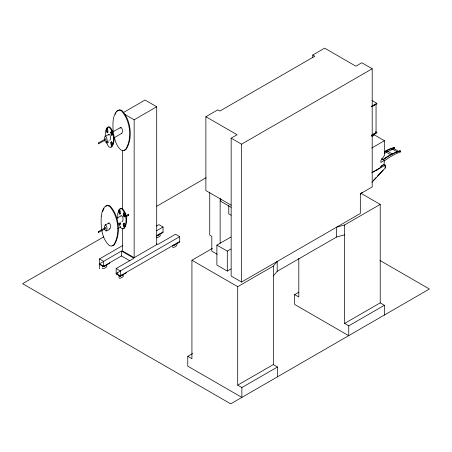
<?xml version="1.0" encoding="UTF-8"?>
<svg xmlns="http://www.w3.org/2000/svg" width="452" height="452" viewBox="0 0 452 452"><rect width="100%" height="100%" fill="white"/><g stroke="black" fill="none" stroke-linecap="round" stroke-linejoin="round"><path stroke-width="0.68" d="M107.067 264.092C106.988 265.765 100.875 268.109 102.649 265.561M177.156 242.848L175.478 244.532L172.568 245.498M112.927 144.374L112.706 145.132M399.997 151.646L400.416 151.889A1.175 0.678 -60 0 0 400.416 151.058L399.963 150.759L395.607 152.296A66.585 38.443 -60 0 0 382.641 159.697M387.149 151.488C387.517 150.335 385.618 151.397 386.121 152.087L390.929 154.861M106.31 129.899L107.83 127.17L108.836 126.769L109.915 127.052C114.514 131.944 115.661 140.934 111.994 146.629L110.989 147.036M107.118 128.673C106.587 129.622 106.864 132.939 108.294 132.137M115.243 114.379L115.904 112.717M108.237 135.142L108.695 134.323L109.316 134.289C110.7 135.758 111.045 138.453 109.943 140.165L109.644 140.284M111.531 141.668C111.107 142.747 111.113 145.25 112.537 145.346M120.113 128.289L120.571 127.47L121.192 127.436C122.577 128.899 122.921 131.6 121.82 133.306L113.508 138.109M102.706 211.519L104.028 208.202M119 210.773L120.3 208.598L121.305 208.197L122.385 208.485C126.984 213.372 128.131 222.361 124.464 228.062L123.458 228.463M124.001 212.649C123.577 213.734 123.582 216.237 125.006 216.327M124.001 223.096C123.577 224.175 123.582 226.684 125.006 226.774M102.288 267.889C101.949 269.934 107.282 267.46 106.932 265.889M118.938 275.534C118.085 276.709 120.204 276.353 120.74 276.008M118.938 277.505C118.599 279.545 123.933 277.07 123.582 275.505M160.471 233.492L158.833 234.921L156.358 235.865M172.376 246.651C172.037 248.69 177.37 246.221 177.02 244.651M116.763 111.655L117.627 110.587L119.633 109.779L121.786 110.35C130.91 119.808 133.3 138.448 125.95 149.505L123.944 150.313M105.796 138.73L98.525 142.928L98.525 143.781L106.005 139.702M98.734 143.9L98.525 142.928M105.13 136.38C104.033 138.092 104.378 140.787 105.757 142.256L106.378 142.222C107.48 140.51 107.135 137.815 105.757 136.346L105.13 136.38L108.695 134.323M108.294 142.583L107.706 142.821L106.983 141.419M105.796 227.356L98.525 231.554L98.525 232.407L106.005 228.333M98.734 232.531L98.525 231.554M105.13 225.011C104.033 226.718 104.378 229.418 105.757 230.882L106.079 230.966C110.576 230.192 111.898 226.124 109.316 222.915L105.13 225.011L105.757 224.977C107.135 226.441 107.48 229.141 106.378 230.848M108.435 223.271L108.695 222.955M119.757 209.886C119.045 211.016 119.175 213.152 120.39 213.858M120.904 216.073L121.786 215.717C123.17 217.186 123.515 219.881 122.413 221.593L121.786 221.627M126.001 216.785L128.424 215.389L128.323 214.412L128.119 214.915M384.482 158.844L385.324 158.358M277.5 376.832L277.5 366.984L241.871 387.55L241.871 397.398L187.761 366.16L187.761 356.312L191.925 358.713L191.925 260.239L237.707 286.675L273.336 266.104L277.195 261.476L277.195 271.324L273.336 275.952M362.227 192.445L361.278 193.462L380.217 204.394L380.217 302.874L344.588 323.44L344.588 224.966L380.217 204.394M373.629 180.19L376.007 177.636M377.431 176.105L383.132 169.975M362.436 192.563L360.3 194.27M371.939 182.348L385.24 168.054L385.24 165.099L384.081 164.432M123.475 274.274L121.396 275.726M391.748 154.409L392.048 154.172M398.105 151.663L398.817 151.589M384.511 160.765L385.494 160.036A66.551 38.426 -60 0 1 397.449 153.132L400.376 151.985M393.054 149.053L392.472 148.906L393.268 148.267L398.754 151.431M121.916 274.957L121.3 275.313M371.968 172.523L380.872 167.381L380.872 166.392L384.087 164.251L384.437 160.398L381.465 158.68M123.712 112.356L145.058 100.033L156.708 106.762L156.708 244.628L134.148 257.657L122.492 250.928L122.492 228.418M111.068 132.956L120.571 127.47M124.825 114.407L134.148 119.791L156.708 106.762M231.096 205.135L205.88 190.575L205.88 116.718L217.757 109.864L219.841 111.062L314.846 56.212L312.761 55.014L312.761 57.828M312.761 55.014L324.638 48.155L355.854 66.178L361.792 62.749L372.199 68.76L372.199 186.93L360.323 193.784L360.323 213.48L241.566 282.042L231.158 276.036L231.158 138.171L237.097 134.741L205.88 116.718M117.735 218.243L117.769 213.802L118.848 210.01L119.707 208.943L122.385 208.485M231.158 138.171L241.566 144.177L372.199 68.76M116.413 218.497L121.164 215.757M123.972 216.864L128.215 214.417M103.706 236.871L22.6 283.692L230.706 403.845L429.4 289.009L379.991 260.482M117.729 228.774L120.78 227.011M156.754 206.242L206.152 177.721M99.508 268.759L99.508 258.911L122.532 245.617M156.46 226.028L158.884 224.633L163.048 227.034L163.048 232.447L157.11 235.876L157.11 235.385M371.516 106.378L376.855 103.293L376.855 103.79L371.516 106.875M99.508 258.911L103.672 261.312L121.481 251.029L133.967 258.239L116.158 268.522L116.158 273.94L120.317 276.341L126.255 272.918L126.255 272.42M156.516 230.802L163.048 227.034M372.493 106.067L375.459 104.355M103.751 261.386L99.508 263.838L103.672 266.239L121.481 255.956L129.809 260.759M156.516 235.729L163.048 231.955M99.508 264.33L103.672 266.731L109.61 263.301L109.61 262.81M116.158 268.522L120.317 270.929L179.698 236.645L179.698 242.063L173.76 245.487L173.76 244.995M120.311 271.047L116.158 273.449L120.317 275.85L179.698 241.571M116.158 273.94L117.938 272.912M371.9 134.967L376.053 132.566L376.053 104.011M371.516 135.43L376.855 132.346L376.855 132.837L371.516 135.922M372.013 136.34L374.448 134.933L384.437 140.702L384.437 155.477L380.872 160.488L380.872 162.454L384.437 160.398M371.646 148.087L384.437 140.702M230.955 268.946L227.294 271.059L216.887 265.053L216.887 245.114L230.893 237.023M191.925 260.239L212.457 248.385M216.887 245.114L227.294 251.12L230.949 249.007M371.962 172.766L385.24 165.099M375.974 170.698L377.183 170.003M277.195 271.324L336.57 237.04L344.588 234.814M187.761 356.312L192.592 353.526M384.381 315.123L384.381 305.275L348.752 325.847L348.752 335.695L294.642 304.45L294.642 294.608L298.874 292.167M237.707 286.675L237.707 385.149L273.336 364.578L277.5 366.984M391.206 149.527L392.675 148.923M393.093 149.166L391.618 149.77A66.551 38.426 -60 0 0 387.647 151.674M111.904 130.927C110.825 131.82 111.135 134.289 112.333 134.978M121.52 133.43L121.82 133.306M105.751 206.072L107.757 205.259L109.915 205.835C119.034 215.293 121.424 233.933 114.073 244.99L112.068 245.798M128.374 215.406L128.142 215.045M109.644 228.91L109.943 228.791M393.579 148.985L394.585 148.522A1.175 0.678 -60 0 0 394.59 147.691L394.133 147.397L389.782 148.928A66.421 38.347 -60 0 0 384.307 151.55M394.551 147.64L390.195 149.171A66.585 38.443 -60 0 0 384.217 152.07M400.376 151.002L396.025 152.533A66.585 38.443 -60 0 0 383.059 159.94M344.588 224.966L336.57 227.192L336.57 237.04M386.483 152.104L386.121 152.087M156.358 237.837C157.754 237.43 160.403 236.673 160.375 235.04M120.39 224.305L119.452 222.847M372.013 100.502L376.855 103.293M375.646 131.645L376.855 132.346M392.522 149.177L397.331 151.951M387.149 150.996L391.957 153.776M383.251 165.025L380.872 166.392M385.24 168.054L385.031 165.472M231.062 207.293L220.745 201.338L220.745 198.524M231.074 215.22L228.763 213.881L228.763 205.44M380.217 302.874L384.381 305.275M294.642 294.608L298.806 297.009L298.806 258.324M344.588 323.44L348.752 325.847M217.169 254.244L211.818 251.159L211.818 236.385L209.739 235.187L209.739 192.275M179.698 236.645L175.534 234.243L157.72 244.526L156.533 243.843M237.707 385.149L241.871 387.55M121.786 208.824C126.39 213.717 127.537 222.706 123.871 228.401L122.865 228.808L121.786 228.52L120.712 227.565L118.848 223.938M112.333 131.176L112.927 132.905M399.963 150.759L399.997 150.821A1.175 0.678 -60 0 1 400.082 151.183M394.133 147.397L394.172 147.454A1.175 0.678 -60 0 1 394.223 147.584M106.378 142.51L108.243 146.132L109.316 147.092L110.395 147.38L111.401 146.973C115.068 141.278 113.921 132.289 109.316 127.396L108.243 127.108L107.237 127.515L106.378 128.583L105.299 132.374L105.265 136.815M125.006 212.915L125.176 213.327M114.316 137.284C115.526 141.979 117.158 147.064 121.192 150.081L123.351 150.657L125.357 149.849C132.702 138.787 130.317 120.147 121.192 110.695L119.04 110.118L117.034 110.926C112.277 116.271 112.808 124.17 113.153 130.843M106.389 141.758C106.779 144.504 108.695 142.29 107.83 140.623M118.859 223.192C119.029 225.486 121.017 224.35 120.385 222.576M273.336 266.104L273.336 364.578M241.566 144.177L241.566 282.042M227.294 251.12L227.294 271.059M220.147 198.987L220.147 243.3M134.148 119.791L134.148 257.657M122.492 150.341L122.492 208.722M121.481 251.029L121.481 255.956M120.317 270.929L120.317 276.341M103.672 261.312L103.672 266.731M384.641 153.369A66.551 38.426 -60 0 1 386.646 152.217M101.276 216.135C100.711 226.198 101.412 238.334 109.316 245.566L111.474 246.142L113.48 245.334C120.831 234.272 118.441 215.632 109.316 206.174L107.164 205.603L105.158 206.411L103.435 208.547L102.112 211.864L101.276 216.135M106.31 129.775C107.503 138.628 109.118 125.47 106.31 129.775M110.723 132.323C111.921 141.177 113.531 128.018 110.723 132.323M110.723 142.764C111.921 151.623 113.531 138.465 110.723 142.764M118.774 211.203C119.972 220.056 121.588 206.897 118.774 211.203M123.193 213.751C124.39 222.604 126.001 209.445 123.193 213.751M123.193 224.198C124.39 233.051 126.001 219.892 123.193 224.198"/></g></svg>
